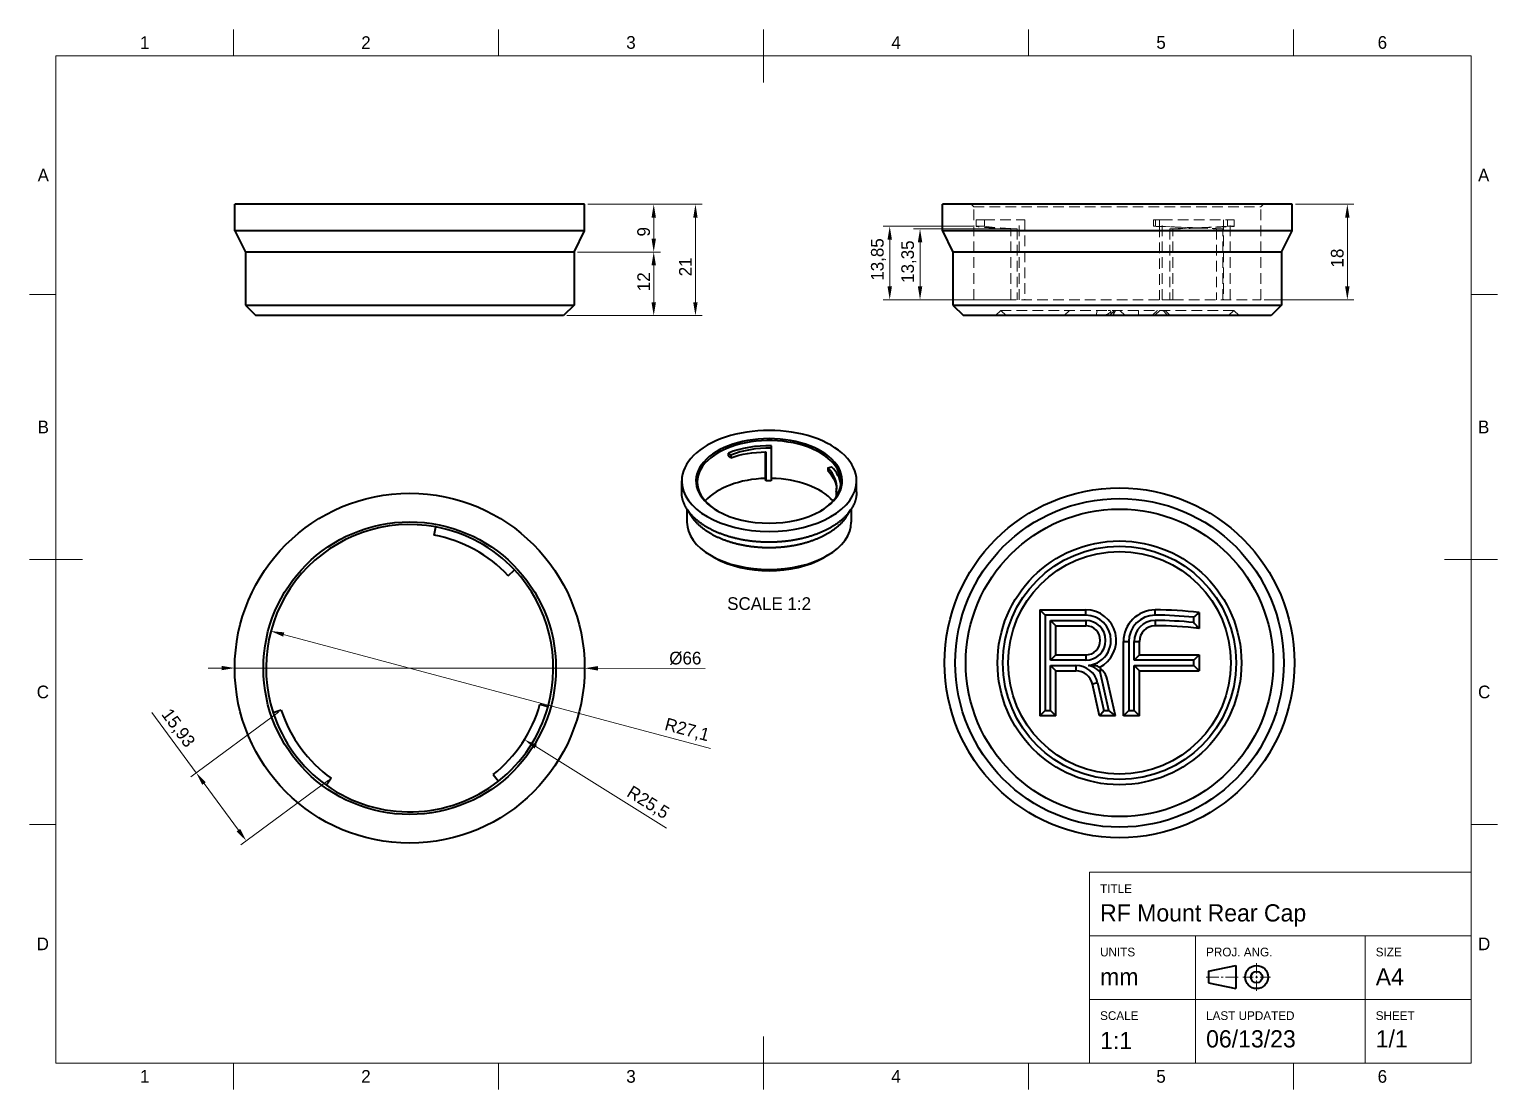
# Model space of a CAD drawing. Header units: millimetres. Extents: x 15 to 292, y 5 to 205.
import ezdxf

# ---------------------------------------------------------------- set-up
doc = ezdxf.new("R2010")
doc.units = ezdxf.units.MM
doc.linetypes.add('DraftedLine', pattern=[3, 2, -1])
for name, color, linetype in [('Annotations', 7, 'Continuous'), ('Border', 7, 'Continuous'), ('Geometries', 7, 'Continuous')]:
    doc.layers.add(name, color=color, linetype=linetype)
doc.styles.add('Shapr0', font='txt', dxfattribs={"height": 2.3925})
doc.styles.add('Shapr1', font='txt', dxfattribs={"height": 2.3925})
doc.styles.add('Shapr2', font='txt', dxfattribs={"height": 2.3925})
doc.styles.add('Shapr3', font='txt', dxfattribs={"height": 2.3925})
doc.styles.add('Shapr4', font='txt', dxfattribs={"height": 2.3925})
doc.styles.add('Shapr5', font='txt', dxfattribs={"height": 4.785})
doc.dimstyles.new('ISO-25', dxfattribs={"dimtxt": 2.5, "dimasz": 2.5, "dimexe": 1.25, "dimexo": 0.625, "dimtad": 1, "dimtxsty": 'Standard', "dimcen": 2.5, "dimadec": 0, "dimazin": 0, "dimtfac": 1, "dimtmove": 0, "dimatfit": 3, "dimfxl": 1, "dimarcsym": 0})

# ---------------------------------------------------------------- blocks, each defined once
blk = doc.blocks.new('*D2')
at = {"layer": 'Annotations', "color": 0, "linetype": 'Continuous', "lineweight": 15}
blk.add_line((60.57, 91.49), (143.48, 69.35), dxfattribs=at)
at = {"layer": 'Annotations', "color": 0}
blk.add_solid([(63.09, 91.25), (62.88, 90.45), (60.57, 91.49)], dxfattribs=at)
at = {"layer": 'Defpoints', "color": 0}
for p in [(60.57, 91.49), (86.75, 84.5)]:
    blk.add_point(p, dxfattribs=at)
at = {"layer": 'Annotations', "color": 0, "lineweight": 15, "insert": (139.06, 72.73), "char_height": 2.393, "attachment_point": 5, "rotation": 345.0448, "style": 'Shapr4'}
blk.add_mtext('\\A1;R27,1', dxfattribs=at)
blk = doc.blocks.new('*D3')
at = {"layer": 'Annotations', "color": 0, "linetype": 'Continuous', "lineweight": 15}
blk.add_line((110.52, 69.7), (135.19, 54.33), dxfattribs=at)
at = {"layer": 'Annotations', "color": 0}
blk.add_solid([(110.74, 70.05), (110.3, 69.34), (108.4, 71.02)], dxfattribs=at)
at = {"layer": 'Defpoints', "color": 0}
for p in [(86.75, 84.5), (108.4, 71.02)]:
    blk.add_point(p, dxfattribs=at)
at = {"layer": 'Annotations', "color": 0, "lineweight": 15, "insert": (131.65, 59.04), "char_height": 2.393, "attachment_point": 5, "rotation": 328.0855, "style": 'Shapr4'}
blk.add_mtext('\\A1;R25,5', dxfattribs=at)
blk = doc.blocks.new('*D4')
at = {"layer": 'Annotations', "color": 0, "linetype": 'Continuous', "lineweight": 15}
for p, q in [((51.25, 84.52), (48.75, 84.52)), ((53.75, 84.52), (119.75, 84.48)), ((122.25, 84.48), (142.47, 84.47))]:
    blk.add_line(p, q, dxfattribs=at)
at = {"layer": 'Annotations', "color": 0}
for points in [[(51.25, 84.11), (51.25, 84.94), (53.75, 84.52)], [(122.25, 84.89), (122.25, 84.06), (119.75, 84.48)]]:
    blk.add_solid(points, dxfattribs=at)
at = {"layer": 'Defpoints', "color": 0}
for p in [(53.75, 84.52), (119.75, 84.48)]:
    blk.add_point(p, dxfattribs=at)
at = {"layer": 'Annotations', "color": 0, "lineweight": 15, "insert": (138.75, 86.36), "char_height": 2.393, "attachment_point": 5, "rotation": 359.9646, "style": 'Shapr4'}
blk.add_mtext('\\A1;%%c66', dxfattribs=at)
blk = doc.blocks.new('*D5')
at = {"layer": 'Annotations', "color": 0, "linetype": 'Continuous', "lineweight": 15}
for p, q in [((46.48, 64.76), (38.1, 76.15)), ((62.01, 76.19), (45.47, 64.02)), ((47.96, 62.75), (54.43, 53.94)), ((71.45, 63.36), (54.91, 51.19))]:
    blk.add_line(p, q, dxfattribs=at)
at = {"layer": 'Annotations', "color": 0}
for points in [[(48.29, 62.99), (47.62, 62.5), (46.48, 64.76)], [(54.1, 53.7), (54.77, 54.19), (55.92, 51.93)]]:
    blk.add_solid(points, dxfattribs=at)
at = {"layer": 'Defpoints', "color": 0}
for p in [(62.52, 76.56), (71.96, 63.73), (55.92, 51.93)]:
    blk.add_point(p, dxfattribs=at)
at = {"layer": 'Annotations', "color": 0, "lineweight": 15, "insert": (42.96, 73.13), "char_height": 2.393, "attachment_point": 5, "rotation": 306.3399, "style": 'Shapr4'}
blk.add_mtext('\\A1;15,93', dxfattribs=at)
blk = doc.blocks.new('*D6')
at = {"layer": 'Annotations', "color": 0, "linetype": 'Continuous', "lineweight": 15}
for p, q in [((253.88, 172), (264.9, 172)), ((263.65, 156.5), (263.65, 169.5)), ((247.97, 154), (264.9, 154))]:
    blk.add_line(p, q, dxfattribs=at)
at = {"layer": 'Annotations', "color": 0}
for points in [[(264.06, 169.5), (263.23, 169.5), (263.65, 172)], [(263.23, 156.5), (264.06, 156.5), (263.65, 154)]]:
    blk.add_solid(points, dxfattribs=at)
at = {"layer": 'Defpoints', "color": 0}
for p in [(253.25, 172), (263.65, 172), (247.35, 154)]:
    blk.add_point(p, dxfattribs=at)
at = {"layer": 'Annotations', "color": 0, "lineweight": 15, "insert": (261.75, 161.86), "char_height": 2.393, "attachment_point": 5, "rotation": 90, "style": 'Shapr3'}
blk.add_mtext('\\A1;18', dxfattribs=at)
blk = doc.blocks.new('*D7')
at = {"layer": 'Annotations', "color": 0, "linetype": 'Continuous', "lineweight": 15}
for p, q in [((192.98, 167.85), (176.06, 167.85)), ((177.31, 165.35), (177.31, 156.5)), ((192.53, 154), (176.06, 154))]:
    blk.add_line(p, q, dxfattribs=at)
at = {"layer": 'Annotations', "color": 0}
for points in [[(177.73, 165.35), (176.9, 165.35), (177.31, 167.85)], [(176.9, 156.5), (177.73, 156.5), (177.31, 154)]]:
    blk.add_solid(points, dxfattribs=at)
at = {"layer": 'Defpoints', "color": 0}
for p in [(193.6, 167.85), (177.31, 154), (193.15, 154)]:
    blk.add_point(p, dxfattribs=at)
at = {"layer": 'Annotations', "color": 0, "lineweight": 15, "insert": (175.19, 161.59), "char_height": 2.393, "attachment_point": 5, "rotation": 90, "style": 'Shapr3'}
blk.add_mtext('\\A1;13,85', dxfattribs=at)
blk = doc.blocks.new('*D8')
at = {"layer": 'Annotations', "color": 0, "linetype": 'Continuous', "lineweight": 15}
for p, q in [((200.72, 167.35), (181.78, 167.35)), ((183.03, 156.5), (183.03, 164.85)), ((200.74, 154), (181.78, 154))]:
    blk.add_line(p, q, dxfattribs=at)
at = {"layer": 'Annotations', "color": 0}
for points in [[(183.45, 164.85), (182.62, 164.85), (183.03, 167.35)], [(182.62, 156.5), (183.45, 156.5), (183.03, 154)]]:
    blk.add_solid(points, dxfattribs=at)
at = {"layer": 'Defpoints', "color": 0}
for p in [(183.03, 167.35), (201.35, 167.35), (201.36, 154)]:
    blk.add_point(p, dxfattribs=at)
at = {"layer": 'Annotations', "color": 0, "lineweight": 15, "insert": (180.91, 161.18), "char_height": 2.393, "attachment_point": 5, "rotation": 90, "style": 'Shapr3'}
blk.add_mtext('\\A1;13,35', dxfattribs=at)
blk = doc.blocks.new('*D9')
at = {"layer": 'Annotations', "color": 0, "linetype": 'Continuous', "lineweight": 15}
for p, q in [((118.38, 163), (134.04, 163)), ((132.79, 153.5), (132.79, 160.5)), ((116.38, 151), (134.04, 151))]:
    blk.add_line(p, q, dxfattribs=at)
at = {"layer": 'Annotations', "color": 0}
for points in [[(133.21, 160.5), (132.37, 160.5), (132.79, 163)], [(132.37, 153.5), (133.21, 153.5), (132.79, 151)]]:
    blk.add_solid(points, dxfattribs=at)
at = {"layer": 'Defpoints', "color": 0}
for p in [(117.75, 163), (132.79, 163), (115.75, 151)]:
    blk.add_point(p, dxfattribs=at)
at = {"layer": 'Annotations', "color": 0, "lineweight": 15, "insert": (130.89, 157.4), "char_height": 2.393, "attachment_point": 5, "rotation": 90, "style": 'Shapr2'}
blk.add_mtext('\\A1;12', dxfattribs=at)
blk = doc.blocks.new('*D10')
at = {"layer": 'Annotations', "color": 0, "linetype": 'Continuous', "lineweight": 15}
for p, q in [((120.38, 172), (141.91, 172)), ((140.66, 153.5), (140.66, 169.5)), ((116.38, 151), (141.91, 151))]:
    blk.add_line(p, q, dxfattribs=at)
at = {"layer": 'Annotations', "color": 0}
for points in [[(141.07, 169.5), (140.24, 169.5), (140.66, 172)], [(140.24, 153.5), (141.07, 153.5), (140.66, 151)]]:
    blk.add_solid(points, dxfattribs=at)
at = {"layer": 'Defpoints', "color": 0}
for p in [(119.75, 172), (140.66, 172), (115.75, 151)]:
    blk.add_point(p, dxfattribs=at)
at = {"layer": 'Annotations', "color": 0, "lineweight": 15, "insert": (138.76, 160.2), "char_height": 2.393, "attachment_point": 5, "rotation": 90, "style": 'Shapr2'}
blk.add_mtext('\\A1;21', dxfattribs=at)
blk = doc.blocks.new('*D11')
at = {"layer": 'Annotations', "color": 0, "linetype": 'Continuous', "lineweight": 15}
for p, q in [((120.38, 172), (134.04, 172)), ((132.79, 165.5), (132.79, 169.5)), ((118.38, 163), (134.04, 163))]:
    blk.add_line(p, q, dxfattribs=at)
at = {"layer": 'Annotations', "color": 0}
for points in [[(133.21, 169.5), (132.38, 169.5), (132.79, 172)], [(132.38, 165.5), (133.21, 165.5), (132.79, 163)]]:
    blk.add_solid(points, dxfattribs=at)
at = {"layer": 'Defpoints', "color": 0}
for p in [(119.75, 172), (132.79, 172), (117.75, 163)]:
    blk.add_point(p, dxfattribs=at)
at = {"layer": 'Annotations', "color": 0, "lineweight": 15, "insert": (130.9, 166.82), "char_height": 2.393, "attachment_point": 5, "rotation": 90, "style": 'Shapr2'}
blk.add_mtext('\\A1;9', dxfattribs=at)
blk = doc.blocks.new('*U12')
at = {"layer": 'Border', "linetype": 'Continuous', "lineweight": 15}
for p, q in [((287, 46), (215, 46)), ((215, 10), (215, 46)), ((287, 10), (287, 46)), ((287, 34), (215, 34)), ((235, 10), (235, 34)), ((267, 10), (267, 34)), ((246.53, 26.88), (246.53, 28.83)), ((237, 26.23), (239.38, 26.23)), ((239.82, 26.23), (240.25, 26.23)), ((243.07, 26.23), (240.68, 26.23)), ((245.88, 26.23), (243.93, 26.23)), ((246.32, 26.23), (246.75, 26.23)), ((246.53, 26.02), (246.53, 26.45)), ((246.53, 25.58), (246.53, 23.63)), ((247.18, 26.23), (249.13, 26.23)), ((287, 22), (215, 22)), ((287, 10), (215, 10))]:
    blk.add_line(p, q, dxfattribs=at)
at = {"layer": 'Border', "linetype": 'Continuous', "lineweight": 40}
for p, q in [((237.43, 27.32), (242.63, 28.4)), ((242.63, 28.4), (242.63, 24.07)), ((237.43, 27.32), (237.43, 25.15)), ((237.43, 25.15), (242.63, 24.07))]:
    blk.add_line(p, q, dxfattribs=at)
for radius in [2.17, 1.08]:
    blk.add_circle((246.53, 26.23), radius, dxfattribs=at)

msp = doc.modelspace()

# ---------------------------------------------------------------- linework, layer by layer
at = {"layer": 'Border', "linetype": 'Continuous', "lineweight": 15}
for p, q in [((53.5, 200), (53.5, 205)), ((103.5, 200), (103.5, 205)), ((153.5, 195), (153.5, 205)), ((203.5, 200), (203.5, 205)), ((253.5, 200), (253.5, 205)), ((287, 200), (20, 200)), ((20, 200), (20, 10)), ((287, 10), (287, 200)), ((20, 155), (15, 155)), ((287, 155), (292, 155)), ((25, 105), (15, 105)), ((282, 105), (292, 105)), ((20, 55), (15, 55)), ((287, 55), (292, 55)), ((153.5, 15), (153.5, 5)), ((20, 10), (287, 10)), ((53.5, 10), (53.5, 5)), ((103.5, 10), (103.5, 5)), ((203.5, 10), (203.5, 5)), ((253.5, 10), (253.5, 5))]:
    msp.add_line(p, q, dxfattribs=at)
at = {"layer": 'Geometries', "linetype": 'Continuous', "lineweight": 40}
for p, q in [((53.75, 167), (53.75, 172)), ((119.75, 172), (53.75, 172)), ((119.75, 167), (119.75, 172)), ((187.25, 167), (187.25, 172)), ((253.25, 172), (187.25, 172)), ((253.25, 167), (253.25, 172)), ((119.75, 167), (53.75, 167)), ((53.75, 167), (55.75, 163)), ((117.75, 163), (119.75, 167)), ((253.25, 167), (187.25, 167)), ((187.25, 167), (189.25, 163)), ((251.25, 163), (253.25, 167)), ((117.75, 163), (55.75, 163)), ((55.75, 163), (55.75, 153)), ((117.75, 163), (117.75, 153)), ((251.25, 163), (189.25, 163)), ((189.25, 163), (189.25, 153)), ((251.25, 163), (251.25, 153)), ((55.75, 153), (57.75, 151)), ((55.75, 153), (117.75, 153)), ((117.75, 153), (115.75, 151)), ((189.25, 153), (191.25, 151)), ((189.25, 153), (251.25, 153)), ((251.25, 153), (249.25, 151)), ((115.75, 151), (57.75, 151)), ((249.25, 151), (191.25, 151)), ((146.88, 124.576), (146.88, 125.086)), ((147.333, 124.706), (146.88, 125.086)), ((147.333, 124.706), (147.333, 124.195)), ((153.902, 125.28), (153.941, 125.28)), ((153.902, 120.291), (153.902, 125.279)), ((153.941, 125.28), (153.941, 119.83)), ((154.976, 125.999), (155.002, 126.461)), ((154.976, 125.999), (154.976, 119.835)), ((155.002, 120.296), (155.002, 126.461)), ((147.328, 124.2), (146.88, 124.576)), ((165.655, 122.271), (166.351, 122.499)), ((165.655, 122.271), (165.655, 121.761)), ((138.062, 117.785), (138.062, 119.826)), ((153.941, 119.83), (153.902, 120.291)), ((154.976, 119.835), (155.002, 120.296)), ((171.062, 117.785), (171.062, 119.826)), ((167.221, 117.763), (167.221, 116.831)), ((167.221, 117.763), (167.709, 117.729)), ((139.062, 114.519), (139.062, 112.069)), ((139.128, 114.416), (140.063, 112.987)), ((169.061, 112.987), (169.996, 114.416)), ((170.062, 114.519), (170.062, 112.069)), ((91.38, 109.576), (91.67, 111.15)), ((143.602, 105.741), (144.309, 105.333)), ((165.522, 105.741), (164.815, 105.333)), ((105.357, 101.937), (106.524, 103.031)), ((205.661, 95.501), (214.286, 95.501)), ((205.661, 95.501), (205.661, 75.501)), ((205.661, 95.501), (206.661, 94.501)), ((206.661, 94.501), (206.661, 76.501)), ((214.286, 94.501), (206.661, 94.501)), ((214.286, 94.501), (214.286, 95.501)), ((227.373, 94.501), (227.37, 95.501)), ((235.661, 94.992), (235.661, 91.99)), ((207.661, 93.501), (214.286, 93.501)), ((207.661, 93.501), (208.661, 92.501)), ((207.661, 86.001), (207.661, 93.501)), ((208.661, 87.001), (208.661, 92.501)), ((208.661, 92.501), (214.286, 92.501)), ((214.286, 93.501), (214.286, 92.501)), ((227.361, 93.501), (227.366, 92.501)), ((234.661, 93.109), (234.661, 94.1)), ((221.411, 75.501), (221.411, 89.501)), ((221.411, 89.501), (222.411, 89.501)), ((222.411, 89.501), (222.411, 76.501)), ((223.411, 89.501), (224.411, 89.501)), ((223.411, 86.001), (223.411, 89.501)), ((224.411, 87.001), (224.411, 89.501)), ((208.661, 87.001), (207.661, 86.001)), ((214.286, 86.001), (207.661, 86.001)), ((208.661, 87.001), (214.286, 87.001)), ((214.286, 87.001), (214.286, 86.001)), ((223.411, 86.001), (224.411, 87.001)), ((234.661, 86.001), (223.411, 86.001)), ((224.411, 87.001), (235.661, 87.001)), ((235.661, 87.001), (234.661, 86.001)), ((234.661, 85.001), (234.661, 86.001)), ((235.661, 87.001), (235.661, 84.001)), ((207.661, 85.001), (212.438, 85.001)), ((208.661, 84.001), (207.661, 85.001)), ((207.661, 76.501), (207.661, 85.001)), ((208.661, 84.001), (212.438, 84.001)), ((208.661, 75.501), (208.661, 84.001)), ((212.438, 85.001), (212.438, 84.001)), ((218.661, 76.501), (217.02, 83.794)), ((223.411, 85.001), (234.661, 85.001)), ((223.411, 76.501), (223.411, 85.001)), ((224.411, 84.001), (223.411, 85.001)), ((224.411, 84.001), (235.661, 84.001)), ((224.411, 75.501), (224.411, 84.001)), ((235.661, 84.001), (234.661, 85.001)), ((216.536, 81.723), (215.56, 81.504)), ((216.911, 75.501), (215.56, 81.504)), ((216.536, 81.723), (217.711, 76.501)), ((219.911, 75.501), (218.351, 82.434)), ((111.327, 77.702), (112.869, 77.276)), ((62.517, 76.561), (60.997, 76.063)), ((206.661, 76.501), (205.661, 75.501)), ((208.661, 75.501), (205.661, 75.501)), ((206.661, 76.501), (207.661, 76.501)), ((208.661, 75.501), (207.661, 76.501)), ((216.911, 75.501), (217.711, 76.501)), ((219.911, 75.501), (216.911, 75.501)), ((217.711, 76.501), (218.661, 76.501)), ((219.911, 75.501), (218.661, 76.501)), ((221.411, 75.501), (222.411, 76.501)), ((224.411, 75.501), (221.411, 75.501)), ((222.411, 76.501), (223.411, 76.501)), ((224.411, 75.501), (223.411, 76.501)), ((71.956, 63.73), (71.028, 62.427)), ((102.499, 64.444), (103.487, 63.186))]:
    msp.add_line(p, q, dxfattribs=at)
at = {"layer": 'Geometries', "linetype": 'DraftedLine', "lineweight": 15}
for p, q in [((192.65, 172), (193.15, 171.5)), ((247.85, 172), (247.35, 171.5)), ((193.15, 154), (193.15, 171.5)), ((193.15, 171.5), (247.35, 171.5)), ((193.6, 167.85), (193.6, 169.1)), ((195.174, 169.1), (193.6, 169.1)), ((195.174, 169.1), (195.174, 167.85)), ((195.174, 169.1), (202.813, 169.1)), ((201.719, 154), (201.719, 169.1)), ((202.813, 169.1), (202.813, 154)), ((227.048, 169.1), (227.048, 167.85)), ((227.048, 169.1), (228.189, 169.1)), ((227.474, 167.85), (227.474, 169.1)), ((228.189, 169.1), (228.189, 167.808)), ((228.189, 169.1), (228.687, 169.1)), ((228.687, 154), (228.687, 169.1)), ((228.687, 169.1), (242.323, 169.1)), ((240.306, 169.1), (240.306, 154)), ((241.02, 169.1), (241.02, 167.85)), ((241.564, 154), (241.564, 169.1)), ((242.323, 167.85), (242.323, 169.1)), ((247.35, 154), (247.35, 171.5)), ((195.155, 167.85), (193.6, 167.85)), ((200.177, 154), (200.177, 167.35)), ((201.348, 167.35), (200.177, 167.35)), ((201.362, 167.35), (201.362, 154)), ((227.048, 167.85), (228.193, 167.808)), ((228.189, 167.808), (228.189, 154)), ((230.128, 167.35), (230.128, 154)), ((230.135, 167.35), (230.748, 167.35)), ((230.748, 154), (230.748, 167.35)), ((235.322, 167.562), (234.876, 167.542)), ((238.963, 167.35), (238.963, 154)), ((238.977, 167.35), (240.137, 167.35)), ((240.137, 154), (240.137, 167.35)), ((193.15, 154), (228.687, 154)), ((230.128, 154), (228.687, 154)), ((230.128, 154), (230.748, 154)), ((230.748, 154), (247.35, 154)), ((197.25, 151), (198.25, 152)), ((198.25, 152), (199.25, 151)), ((242.25, 152), (198.25, 152)), ((211.25, 152), (210.25, 151)), ((216.472, 152), (216.252, 151)), ((218.557, 152), (218.543, 152)), ((218.75, 151), (219.75, 152)), ((219.683, 151.5), (218.78, 151.5)), ((221.75, 151), (220.75, 152)), ((224.25, 152), (224.25, 151)), ((224.25, 151), (224.25, 152)), ((228.25, 152), (227.25, 151)), ((228.25, 152), (227.25, 151)), ((230.25, 151), (229.25, 152)), ((229.25, 152), (230.25, 151)), ((242.25, 152), (241.25, 151)), ((243.25, 151), (242.25, 152))]:
    msp.add_line(p, q, dxfattribs=at)
at = {"layer": 'Geometries', "linetype": 'DraftedLine', "lineweight": 15, "flags": 128}
for points in [[(200.177, 167.35), (200.086, 167.355), (199.995, 167.359), (199.905, 167.364), (199.816, 167.368), (199.727, 167.373), (199.638, 167.377), (199.55, 167.382), (199.463, 167.386), (199.376, 167.391), (199.289, 167.395), (199.203, 167.4), (199.118, 167.404), (199.033, 167.409), (198.949, 167.413), (198.865, 167.418), (198.782, 167.422), (198.699, 167.427), (198.617, 167.432), (198.535, 167.436), (198.454, 167.441), (198.373, 167.445), (198.293, 167.45), (198.214, 167.454), (198.135, 167.459), (198.056, 167.463), (197.977, 167.468), (197.898, 167.472), (197.82, 167.477), (197.743, 167.482), (197.666, 167.486), (197.59, 167.491), (197.515, 167.495), (197.44, 167.5), (197.367, 167.505), (197.294, 167.509), (197.221, 167.514), (197.15, 167.518), (197.078, 167.523), (197.008, 167.527), (196.938, 167.532), (196.868, 167.536), (196.799, 167.541), (196.731, 167.546), (196.663, 167.55), (196.596, 167.555), (196.53, 167.559), (196.464, 167.564), (196.399, 167.568), (196.334, 167.573), (196.27, 167.577), (196.206, 167.582), (196.143, 167.587), (196.08, 167.591), (196.018, 167.596), (195.956, 167.6), (195.895, 167.605), (195.836, 167.61), (195.776, 167.614), (195.718, 167.619), (195.66, 167.623), (195.603, 167.628), (195.546, 167.632), (195.49, 167.637), (195.434, 167.642), (195.38, 167.646), (195.326, 167.651), (195.272, 167.655), (195.219, 167.66), (195.167, 167.664), (195.116, 167.669), (195.065, 167.674), (195.014, 167.678), (194.965, 167.683), (194.916, 167.687), (194.867, 167.692), (194.82, 167.696), (194.773, 167.701), (194.726, 167.705), (194.68, 167.71), (194.635, 167.715), (194.59, 167.719), (194.546, 167.724), (194.502, 167.729), (194.459, 167.733), (194.416, 167.738), (194.375, 167.742), (194.334, 167.747), (194.293, 167.752), (194.258, 167.756), (194.224, 167.76), (194.19, 167.764), (194.156, 167.768), (194.123, 167.772), (194.091, 167.776), (194.059, 167.78), (194.028, 167.784), (193.997, 167.788), (193.967, 167.793), (193.937, 167.797), (193.908, 167.801), (193.88, 167.805), (193.852, 167.809), (193.824, 167.813), (193.797, 167.817), (193.771, 167.821), (193.745, 167.825), (193.72, 167.829), (193.695, 167.834), (193.67, 167.838), (193.646, 167.842), (193.623, 167.846), (193.6, 167.85)], [(195.174, 167.85), (195.554, 167.787), (196.053, 167.725), (196.668, 167.662), (197.396, 167.6), (198.234, 167.537), (199.177, 167.475), (200.222, 167.412), (201.362, 167.35)], [(227.048, 167.85), (227.054, 167.85), (227.065, 167.85), (227.089, 167.85), (227.136, 167.85), (227.231, 167.85), (227.353, 167.85), (227.474, 167.85)], [(235.313, 167.562), (235.205, 167.566), (235.083, 167.571), (234.96, 167.576), (234.836, 167.581), (234.712, 167.586), (234.588, 167.59), (234.463, 167.595), (234.337, 167.6), (234.233, 167.604), (234.128, 167.608), (234.022, 167.612), (233.901, 167.617), (233.78, 167.622), (233.658, 167.627), (233.535, 167.631), (233.413, 167.636), (233.289, 167.641), (233.166, 167.645), (233.042, 167.65), (232.918, 167.655), (232.794, 167.659), (232.669, 167.664), (232.544, 167.669), (232.418, 167.673), (232.293, 167.678), (232.167, 167.683), (232.04, 167.687), (231.913, 167.692), (231.786, 167.697), (231.659, 167.701), (231.531, 167.706), (231.403, 167.711), (231.273, 167.716), (231.143, 167.72), (231.012, 167.725), (230.882, 167.73), (230.75, 167.734), (230.619, 167.739), (230.487, 167.744), (230.364, 167.748), (230.241, 167.753), (230.118, 167.757), (229.995, 167.762), (229.871, 167.766), (229.747, 167.77), (229.623, 167.775), (229.499, 167.779), (229.374, 167.784), (229.249, 167.788), (229.124, 167.792), (228.999, 167.797), (228.874, 167.801), (228.748, 167.806), (228.622, 167.81), (228.496, 167.815), (228.37, 167.819), (228.243, 167.823), (228.116, 167.828), (227.988, 167.832), (227.86, 167.837), (227.731, 167.841), (227.603, 167.846), (227.474, 167.85)], [(228.193, 167.808), (228.732, 167.787), (230.376, 167.725), (231.972, 167.662), (233.511, 167.6), (234.876, 167.542)], [(232.597, 167.447), (231.731, 167.412), (230.128, 167.35)], [(230.748, 167.35), (230.868, 167.354), (230.988, 167.359), (231.107, 167.363), (231.226, 167.367), (231.345, 167.372), (231.464, 167.376), (231.583, 167.38), (231.701, 167.385), (231.819, 167.389), (231.937, 167.393), (232.054, 167.398), (232.172, 167.402), (232.289, 167.406), (232.405, 167.411), (232.522, 167.415), (232.638, 167.419), (232.753, 167.424), (232.869, 167.428), (232.984, 167.432), (233.099, 167.437), (233.214, 167.441), (233.329, 167.446), (233.445, 167.45), (233.56, 167.454), (233.674, 167.459), (233.789, 167.463), (233.903, 167.468), (234.017, 167.472), (234.13, 167.476), (234.242, 167.481), (234.355, 167.485), (234.467, 167.489), (234.579, 167.494), (234.69, 167.498), (234.801, 167.503), (234.912, 167.507), (235.022, 167.511), (235.132, 167.516), (235.242, 167.52), (235.314, 167.523)], [(234.876, 167.542), (234.765, 167.537), (233.28, 167.475), (232.597, 167.447)], [(234.876, 167.542), (234.987, 167.537), (235.321, 167.523)], [(235.794, 167.542), (235.778, 167.543), (235.675, 167.547), (235.571, 167.551), (235.449, 167.556), (235.328, 167.561), (235.313, 167.562)], [(235.314, 167.523), (235.351, 167.524), (235.46, 167.529), (235.569, 167.533), (235.677, 167.538), (235.785, 167.542), (235.794, 167.542)], [(235.321, 167.523), (236.392, 167.475), (237.719, 167.412), (238.963, 167.35)], [(241.02, 167.85), (239.946, 167.787), (238.778, 167.725), (237.521, 167.662), (236.182, 167.6), (235.322, 167.562)], [(235.794, 167.542), (235.892, 167.546), (235.999, 167.551), (236.106, 167.555), (236.212, 167.559), (236.318, 167.564), (236.424, 167.568), (236.529, 167.573), (236.634, 167.577), (236.74, 167.581), (236.846, 167.586), (236.951, 167.59), (237.056, 167.595), (237.16, 167.599), (237.265, 167.604), (237.368, 167.608), (237.471, 167.612), (237.566, 167.617), (237.66, 167.621), (237.753, 167.625), (237.865, 167.63), (237.976, 167.634), (238.087, 167.639), (238.197, 167.644), (238.307, 167.649), (238.416, 167.654), (238.525, 167.659), (238.633, 167.664), (238.741, 167.669), (238.848, 167.674), (238.944, 167.678), (239.039, 167.682), (239.134, 167.687), (239.228, 167.691), (239.322, 167.696), (239.415, 167.7), (239.508, 167.704), (239.6, 167.709), (239.692, 167.713), (239.784, 167.717), (239.875, 167.722), (239.965, 167.726), (240.055, 167.731), (240.145, 167.735), (240.234, 167.739), (240.323, 167.744), (240.411, 167.748), (240.499, 167.753), (240.586, 167.757), (240.673, 167.761), (240.759, 167.766), (240.845, 167.77), (240.93, 167.774), (241.015, 167.779), (241.1, 167.783), (241.184, 167.788), (241.267, 167.792), (241.35, 167.796), (241.432, 167.801), (241.514, 167.805), (241.597, 167.81), (241.68, 167.814), (241.762, 167.819), (241.844, 167.823), (241.925, 167.828), (242.006, 167.832), (242.086, 167.837), (242.166, 167.841), (242.245, 167.846), (242.323, 167.85)], [(240.137, 167.35), (240.051, 167.354), (239.95, 167.359), (239.849, 167.364), (239.747, 167.369), (239.645, 167.374), (239.542, 167.379), (239.439, 167.384), (239.335, 167.388), (239.23, 167.393), (239.125, 167.398), (239.019, 167.403), (238.913, 167.408), (238.806, 167.413), (238.699, 167.418), (238.591, 167.423), (238.483, 167.428), (238.374, 167.432), (238.264, 167.437), (238.154, 167.442), (238.044, 167.447), (237.933, 167.452), (237.821, 167.457), (237.709, 167.462), (237.597, 167.467), (237.483, 167.472), (237.37, 167.476), (237.256, 167.481), (237.141, 167.486), (237.026, 167.491), (236.91, 167.496), (236.794, 167.501), (236.694, 167.505), (236.594, 167.509), (236.493, 167.514), (236.392, 167.518), (236.291, 167.522), (236.189, 167.526), (236.087, 167.53), (235.984, 167.535), (235.882, 167.539), (235.794, 167.542)], [(241.02, 167.85), (241.038, 167.85), (241.074, 167.85), (241.147, 167.85), (241.291, 167.85), (241.58, 167.85), (241.952, 167.85), (242.323, 167.85)], [(218.78, 151.5), (218.8, 151.513), (218.82, 151.526), (218.839, 151.54), (218.853, 151.551), (218.866, 151.562), (218.88, 151.573), (218.892, 151.584), (218.905, 151.596), (218.917, 151.607), (218.929, 151.619), (218.94, 151.632), (218.949, 151.643), (218.957, 151.654), (218.965, 151.665), (218.973, 151.677), (218.98, 151.689), (218.985, 151.698), (218.99, 151.708), (218.994, 151.717), (218.998, 151.727), (219.002, 151.737), (219.004, 151.746), (219.006, 151.755), (219.008, 151.764), (219.009, 151.773), (219.01, 151.782), (219.01, 151.792), (219.009, 151.8), (219.008, 151.809), (219.006, 151.818), (219.004, 151.827), (219.001, 151.836), (218.998, 151.845), (218.993, 151.854), (218.989, 151.862), (218.983, 151.871), (218.978, 151.877), (218.973, 151.884), (218.967, 151.89), (218.961, 151.896), (218.954, 151.903), (218.946, 151.909), (218.938, 151.916), (218.929, 151.922), (218.92, 151.928), (218.91, 151.933), (218.9, 151.939), (218.89, 151.944), (218.879, 151.949), (218.868, 151.953), (218.857, 151.957), (218.846, 151.961), (218.834, 151.965), (218.822, 151.969), (218.806, 151.973), (218.79, 151.977), (218.774, 151.98), (218.758, 151.983), (218.742, 151.986), (218.721, 151.989), (218.7, 151.992), (218.679, 151.994), (218.658, 151.996), (218.639, 151.997), (218.62, 151.998), (218.6, 151.999), (218.571, 152), (218.557, 152)], [(219.768, 151.985), (219.787, 151.986), (219.798, 151.975), (219.809, 151.96), (219.82, 151.926), (219.824, 151.877), (219.816, 151.811), (219.793, 151.726), (219.75, 151.623), (219.683, 151.5)], [(227.858, 152), (227.672, 151.833), (227.486, 151.666), (227.3, 151.499), (227.113, 151.333), (226.927, 151.166), (226.739, 151)], [(228.849, 152), (229.073, 151.75), (229.296, 151.5), (229.518, 151.25), (229.741, 151)]]:
    msp.add_lwpolyline(points, dxfattribs=at)
at = {"layer": 'Geometries', "linetype": 'Continuous', "lineweight": 40, "flags": 128}
for points in [[(147.333, 124.195), (148.077, 124.444), (148.853, 124.662), (149.655, 124.849), (150.482, 125.004), (151.327, 125.124), (152.189, 125.211), (153.061, 125.263), (153.902, 125.28)], [(165.655, 121.761), (166.063, 121.283), (166.416, 120.791), (166.713, 120.285), (166.951, 119.769), (167.13, 119.244), (167.246, 118.725)], [(139.062, 114.519), (139.026, 114.577), (138.972, 114.665), (138.919, 114.754), (138.863, 114.852), (138.809, 114.951), (138.757, 115.049), (138.706, 115.148), (138.658, 115.248), (138.611, 115.347), (138.566, 115.447), (138.523, 115.548), (138.482, 115.648), (138.443, 115.749), (138.407, 115.848), (138.372, 115.947), (138.339, 116.047), (138.308, 116.147), (138.278, 116.248), (138.25, 116.35), (138.224, 116.453), (138.2, 116.555), (138.178, 116.657), (138.158, 116.758), (138.14, 116.859), (138.124, 116.96), (138.11, 117.061), (138.097, 117.164), (138.086, 117.267), (138.078, 117.371), (138.071, 117.474), (138.066, 117.578), (138.063, 117.681), (138.062, 117.785)], [(167.246, 118.725), (167.248, 118.713), (167.3, 118.272)], [(171.062, 117.785), (171.061, 117.691), (171.059, 117.597), (171.055, 117.503), (171.049, 117.409), (171.042, 117.315), (171.033, 117.222), (171.023, 117.128), (171.01, 117.025), (170.994, 116.922), (170.977, 116.819), (170.958, 116.717), (170.937, 116.614), (170.914, 116.512), (170.889, 116.41), (170.863, 116.308), (170.834, 116.206), (170.803, 116.104), (170.771, 116.004), (170.738, 115.905), (170.702, 115.805), (170.665, 115.706), (170.625, 115.606), (170.583, 115.505), (170.539, 115.405), (170.494, 115.305), (170.446, 115.206), (170.398, 115.108), (170.347, 115.011), (170.295, 114.914), (170.242, 114.818), (170.185, 114.72), (170.126, 114.622), (170.066, 114.525), (170.062, 114.519)], [(139.128, 114.416), (139.081, 114.489), (139.062, 114.519)], [(149.743, 108.674), (149.591, 108.701), (149.424, 108.732), (149.254, 108.765), (149.084, 108.798), (148.916, 108.833), (148.748, 108.869), (148.58, 108.906), (148.414, 108.944), (148.248, 108.983), (148.098, 109.02), (147.949, 109.057), (147.8, 109.095), (147.652, 109.134), (147.505, 109.174), (147.358, 109.214), (147.212, 109.256), (147.053, 109.302), (146.894, 109.349), (146.736, 109.398), (146.579, 109.447), (146.423, 109.498), (146.268, 109.549), (146.114, 109.602), (145.961, 109.655), (145.809, 109.709), (145.658, 109.765), (145.51, 109.82), (145.364, 109.876), (145.219, 109.933), (145.074, 109.991), (144.929, 110.05), (144.784, 110.111), (144.641, 110.173), (144.498, 110.235), (144.357, 110.299), (144.22, 110.362), (144.084, 110.426), (143.948, 110.491), (143.815, 110.556), (143.679, 110.624), (143.545, 110.693), (143.412, 110.762), (143.281, 110.833), (143.151, 110.904), (143.022, 110.976), (142.895, 111.048), (142.78, 111.115), (142.667, 111.182), (142.555, 111.25), (142.444, 111.319), (142.334, 111.388), (142.226, 111.458), (142.119, 111.529), (142.002, 111.607), (141.887, 111.686), (141.773, 111.765), (141.661, 111.846), (141.55, 111.927), (141.441, 112.009), (141.333, 112.091), (141.227, 112.174), (141.122, 112.258), (141.02, 112.342), (140.92, 112.426), (140.822, 112.51), (140.725, 112.595), (140.631, 112.68), (140.536, 112.768), (140.442, 112.856), (140.351, 112.944), (140.261, 113.033), (140.172, 113.123), (140.087, 113.212), (140.004, 113.301), (139.922, 113.391), (139.842, 113.481), (139.762, 113.574), (139.683, 113.667), (139.607, 113.76), (139.532, 113.854), (139.459, 113.949), (139.387, 114.044), (139.318, 114.139), (139.257, 114.226), (139.197, 114.313), (139.138, 114.401), (139.128, 114.416)], [(169.996, 114.416), (169.94, 114.331), (169.874, 114.235), (169.806, 114.139), (169.743, 114.052), (169.679, 113.966), (169.613, 113.88), (169.545, 113.795), (169.477, 113.71), (169.406, 113.625), (169.335, 113.541), (169.254, 113.449), (169.172, 113.357), (169.088, 113.266), (169.002, 113.176), (168.915, 113.085), (168.826, 112.996), (168.735, 112.907), (168.643, 112.819), (168.549, 112.731), (168.453, 112.644), (168.358, 112.558), (168.26, 112.474), (168.162, 112.39), (168.061, 112.307), (167.958, 112.223), (167.853, 112.139), (167.746, 112.056), (167.638, 111.974), (167.528, 111.893), (167.418, 111.813), (167.308, 111.735), (167.195, 111.657), (167.082, 111.579), (166.964, 111.501), (166.845, 111.424), (166.725, 111.347), (166.603, 111.271), (166.48, 111.196), (166.355, 111.122), (166.229, 111.048), (166.114, 110.982), (165.997, 110.917), (165.879, 110.852), (165.761, 110.788), (165.641, 110.725), (165.52, 110.662), (165.398, 110.6), (165.262, 110.533), (165.125, 110.466), (164.987, 110.401), (164.848, 110.336), (164.708, 110.272), (164.566, 110.209), (164.423, 110.147), (164.279, 110.086), (164.134, 110.025), (163.988, 109.966), (163.843, 109.908), (163.698, 109.852), (163.551, 109.796), (163.403, 109.741), (163.252, 109.686), (163.099, 109.632), (162.946, 109.58), (162.791, 109.528), (162.636, 109.477), (162.482, 109.427), (162.328, 109.379), (162.172, 109.332), (162.016, 109.286), (161.856, 109.239), (161.694, 109.194), (161.532, 109.15), (161.37, 109.107), (161.206, 109.065), (161.041, 109.023), (160.876, 108.983), (160.726, 108.948), (160.575, 108.913), (160.423, 108.879), (160.271, 108.847), (160.118, 108.815), (159.965, 108.783), (159.811, 108.753), (159.641, 108.721), (159.471, 108.69), (159.3, 108.659), (159.128, 108.63), (158.956, 108.602), (158.783, 108.575), (158.61, 108.549), (158.437, 108.525), (158.263, 108.501), (158.088, 108.478), (157.916, 108.457), (157.744, 108.437), (157.572, 108.418), (157.399, 108.4), (157.223, 108.383), (157.046, 108.367), (156.869, 108.352), (156.692, 108.338), (156.514, 108.325), (156.34, 108.314), (156.165, 108.303), (155.99, 108.294), (155.815, 108.286), (155.636, 108.278), (155.458, 108.272), (155.279, 108.267), (155.1, 108.263), (154.92, 108.26), (154.741, 108.259), (154.562, 108.258), (154.399, 108.259), (154.237, 108.26), (154.074, 108.262), (153.912, 108.266), (153.75, 108.27), (153.587, 108.275), (153.425, 108.281), (153.247, 108.289), (153.069, 108.297), (152.891, 108.307), (152.713, 108.318), (152.535, 108.33), (152.358, 108.344), (152.181, 108.358), (152.004, 108.373), (151.827, 108.39), (151.651, 108.408), (151.479, 108.426), (151.306, 108.446), (151.134, 108.466), (150.963, 108.488), (150.788, 108.511), (150.615, 108.535), (150.441, 108.56), (150.268, 108.586), (150.096, 108.614), (149.927, 108.642), (149.759, 108.671), (149.743, 108.674)], [(170.062, 114.519), (170.004, 114.428), (169.996, 114.416)], [(143.602, 109.824), (143.494, 109.886), (143.388, 109.95), (143.283, 110.013), (143.179, 110.078), (143.075, 110.143), (142.974, 110.209), (142.873, 110.275), (142.763, 110.348), (142.655, 110.422), (142.548, 110.497), (142.443, 110.573), (142.339, 110.649), (142.236, 110.726), (142.135, 110.803), (142.035, 110.881), (141.937, 110.96), (141.84, 111.039), (141.747, 111.118), (141.655, 111.197), (141.564, 111.276), (141.475, 111.356), (141.386, 111.439), (141.298, 111.521), (141.212, 111.605), (141.127, 111.688), (141.044, 111.773), (140.964, 111.856), (140.886, 111.94), (140.809, 112.024), (140.734, 112.109), (140.659, 112.196), (140.585, 112.283), (140.513, 112.371), (140.443, 112.459), (140.374, 112.548), (140.307, 112.637), (140.242, 112.727), (140.184, 112.809), (140.128, 112.89), (140.073, 112.973), (140.063, 112.987)], [(169.061, 112.987), (169.008, 112.907), (168.946, 112.817), (168.882, 112.727), (168.823, 112.646), (168.763, 112.565), (168.701, 112.484), (168.637, 112.404), (168.573, 112.324), (168.507, 112.244), (168.439, 112.165), (168.364, 112.079), (168.286, 111.993), (168.208, 111.907), (168.127, 111.822), (168.045, 111.737), (167.961, 111.653), (167.876, 111.57), (167.789, 111.487), (167.701, 111.404), (167.611, 111.322), (167.521, 111.242), (167.43, 111.163), (167.337, 111.084), (167.243, 111.006), (167.146, 110.927), (167.047, 110.848), (166.947, 110.771), (166.845, 110.693), (166.742, 110.617), (166.639, 110.542), (166.535, 110.468), (166.43, 110.395), (166.323, 110.323), (166.213, 110.249), (166.101, 110.176), (165.988, 110.104), (165.873, 110.033), (165.758, 109.963), (165.641, 109.893), (165.522, 109.824), (165.414, 109.762), (165.304, 109.7), (165.193, 109.639), (165.082, 109.579), (164.969, 109.52), (164.856, 109.461), (164.741, 109.403), (164.614, 109.339), (164.485, 109.277), (164.356, 109.215), (164.225, 109.154), (164.093, 109.094), (163.96, 109.035), (163.826, 108.977), (163.69, 108.919), (163.554, 108.862), (163.417, 108.807), (163.281, 108.753), (163.144, 108.699), (163.006, 108.647), (162.867, 108.596), (162.725, 108.544), (162.582, 108.494), (162.438, 108.444), (162.292, 108.395), (162.146, 108.347), (162.002, 108.301), (161.857, 108.256), (161.711, 108.211), (161.564, 108.168), (161.414, 108.124), (161.262, 108.082), (161.11, 108.04), (160.957, 108), (160.803, 107.96), (160.649, 107.921), (160.494, 107.884), (160.352, 107.85), (160.21, 107.818), (160.068, 107.786), (159.925, 107.755), (159.781, 107.725), (159.637, 107.696), (159.493, 107.667), (159.333, 107.637), (159.173, 107.608), (159.012, 107.579), (158.851, 107.552), (158.69, 107.526), (158.527, 107.5), (158.365, 107.476), (158.202, 107.453), (158.038, 107.431), (157.874, 107.409), (157.713, 107.389), (157.551, 107.371), (157.389, 107.353), (157.227, 107.336), (157.061, 107.32), (156.895, 107.305), (156.729, 107.29), (156.563, 107.277), (156.396, 107.265), (156.232, 107.255), (156.068, 107.245), (155.904, 107.236), (155.739, 107.228), (155.571, 107.222), (155.403, 107.216), (155.235, 107.211), (155.067, 107.207), (154.899, 107.205), (154.73, 107.203), (154.562, 107.203), (154.409, 107.203), (154.257, 107.204), (154.104, 107.206), (153.951, 107.21), (153.799, 107.213), (153.646, 107.218), (153.494, 107.224), (153.326, 107.231), (153.159, 107.239), (152.992, 107.249), (152.825, 107.259), (152.658, 107.27), (152.491, 107.283), (152.325, 107.296), (152.159, 107.311), (151.993, 107.326), (151.828, 107.343), (151.665, 107.36), (151.504, 107.379), (151.342, 107.398), (151.181, 107.418), (151.017, 107.44), (150.854, 107.462), (150.691, 107.486), (150.528, 107.511), (150.367, 107.537), (150.208, 107.563), (150.05, 107.59), (149.892, 107.618), (149.743, 107.646)], [(149.743, 107.646), (149.735, 107.648), (149.576, 107.678), (149.416, 107.71), (149.258, 107.743), (149.1, 107.777), (148.943, 107.811), (148.786, 107.847), (148.63, 107.884), (148.49, 107.918), (148.349, 107.953), (148.21, 107.989), (148.071, 108.025), (147.932, 108.062), (147.795, 108.101), (147.658, 108.139), (147.508, 108.183), (147.359, 108.228), (147.21, 108.273), (147.063, 108.32), (146.916, 108.367), (146.771, 108.415), (146.626, 108.465), (146.482, 108.515), (146.339, 108.566), (146.197, 108.618), (146.059, 108.669), (145.921, 108.722), (145.785, 108.776), (145.649, 108.83), (145.513, 108.886), (145.377, 108.943), (145.242, 109.001), (145.108, 109.06), (144.976, 109.119), (144.847, 109.179), (144.719, 109.239), (144.592, 109.3), (144.466, 109.361), (144.339, 109.425), (144.213, 109.49), (144.088, 109.555), (143.965, 109.621), (143.843, 109.688), (143.722, 109.755), (143.602, 109.824)], [(234.661, 94.1), (234.911, 94.324), (235.16, 94.547), (235.411, 94.77), (235.661, 94.992)], [(234.661, 93.109), (234.828, 92.924), (234.995, 92.738), (235.162, 92.551), (235.328, 92.365), (235.495, 92.178), (235.661, 91.99)], [(214.844, 85.019), (215.411, 85.122), (215.962, 85.294), (216.488, 85.53), (216.981, 85.828), (217.434, 86.183), (217.841, 86.59), (218.196, 87.044), (218.494, 87.537), (218.729, 88.062), (218.9, 88.611), (219.002, 89.177), (219.036, 89.751)], [(214.844, 85.019), (214.982, 85.038), (215.118, 85.05), (215.254, 85.06), (215.456, 85.071), (215.656, 85.075), (215.853, 85.067), (216.042, 85.044), (216.217, 85.001), (216.374, 84.934)], [(217.02, 83.794), (216.722, 84.082), (216.39, 84.341), (216.029, 84.565), (215.646, 84.75), (215.249, 84.892), (214.845, 84.989)], [(217.469, 84.043), (217.461, 84.051), (217.443, 84.071), (217.425, 84.09), (217.411, 84.104), (217.397, 84.117), (217.382, 84.131), (217.368, 84.144), (217.353, 84.156), (217.338, 84.168), (217.323, 84.18), (217.308, 84.191), (217.295, 84.2), (217.282, 84.208), (217.268, 84.217), (217.255, 84.224), (217.241, 84.231), (217.23, 84.236), (217.219, 84.241), (217.208, 84.246), (217.197, 84.249), (217.186, 84.253), (217.176, 84.255), (217.167, 84.257), (217.157, 84.259), (217.148, 84.26), (217.138, 84.261), (217.129, 84.261), (217.12, 84.26), (217.111, 84.259), (217.102, 84.258), (217.093, 84.255), (217.085, 84.252), (217.076, 84.249), (217.068, 84.245), (217.061, 84.24), (217.053, 84.234), (217.048, 84.229), (217.042, 84.224), (217.037, 84.219), (217.033, 84.213), (217.027, 84.205), (217.022, 84.197), (217.017, 84.189), (217.013, 84.18), (217.009, 84.171), (217.006, 84.161), (217.003, 84.151), (217, 84.141), (216.997, 84.13), (216.995, 84.119), (216.993, 84.108), (216.992, 84.097), (216.99, 84.085), (216.989, 84.073), (216.989, 84.058), (216.988, 84.042), (216.988, 84.025), (216.989, 84.009), (216.989, 83.993), (216.991, 83.972), (216.993, 83.951), (216.995, 83.93), (216.998, 83.91), (217.002, 83.886), (217.006, 83.863), (217.01, 83.84), (217.015, 83.817), (217.02, 83.794)]]:
    msp.add_lwpolyline(points, dxfattribs=at)
at = {"layer": 'Geometries', "linetype": 'Continuous', "lineweight": 40}
for centre, radius in [((86.75, 84.5), 33), ((220.661, 85.501), 33), ((220.661, 85.501), 31), ((220.661, 85.501), 29), ((86.75, 84.5), 27.6), ((220.661, 85.501), 23), ((220.661, 85.501), 22), ((220.661, 85.501), 21)]:
    msp.add_circle(centre, radius, dxfattribs=at)
at = {"layer": 'Geometries', "linetype": 'DraftedLine', "lineweight": 15}
msp.add_arc((207.464, 159.052), 14.365, 325.90697, 328.28254, dxfattribs=at)
at = {"layer": 'Geometries', "linetype": 'Continuous', "lineweight": 40}
for centre, radius, start, end in [((86.75, 84.5), 27.1, 79.53955, 198.14027), ((86.75, 84.5), 27.1, 43.14027, 79.53955), ((86.75, 84.5), 25.5, 43.14027, 79.53955), ((86.75, 84.5), 27.1, 344.53955, 43.14027), ((214.286, 89.751), 5.75, 296.62002, 90), ((214.286, 89.751), 4.75, 0, 90), ((227.411, 89.501), 6, 90.38893, 180), ((227.411, 89.501), 5, 90.4371, 180), ((227.231, 25.501), 70, 83.08329, 89.88613), ((227.231, 25.501), 69, 83.81847, 89.88234), ((214.286, 89.751), 3.75, 270, 90), ((214.286, 89.751), 2.75, 270, 90), ((227.411, 89.501), 4, 90.71561, 180), ((227.411, 89.501), 3, 90.85289, 180), ((227.149, 21.301), 72.2, 84.02772, 89.83156), ((227.149, 21.301), 71.2, 83.13367, 89.82493), ((212.438, 80.801), 4.2, 12.68038, 90), ((212.438, 80.801), 3.2, 12.68038, 90), ((214.286, 81.251), 4.234, 52.51538, 60.45105), ((214.286, 81.251), 4.234, 41.18063, 52.5154), ((214.286, 81.251), 4.234, 16.22321, 41.18063), ((86.75, 84.5), 25.5, 308.14027, 344.53955), ((86.75, 84.5), 27.1, 198.14027, 234.53955), ((86.75, 84.5), 25.5, 198.14027, 234.53955), ((86.75, 84.5), 27.1, 308.14027, 344.53955), ((86.75, 84.5), 27.1, 234.53955, 308.14027)]:
    msp.add_arc(centre, radius, start, end, dxfattribs=at)
at = {"layer": 'Geometries', "linetype": 'DraftedLine', "lineweight": 15}
msp.add_ellipse((216, 155.226), major_axis=(3.306, -3.306), ratio=0.8, start_param=5.6702783, end_param=6.1034019, dxfattribs=at)
at = {"layer": 'Geometries', "linetype": 'Continuous', "lineweight": 40}
for centre, major_axis, start_param, end_param in [((154.562, 119.826), (16.5, 0), 0, 3.1415927), ((154.562, 119.826), (13.8, 0), 5.4886876, 10.2192756), ((154.562, 119.622), (-13.55, 0), 3.0789296, 5.4977871), ((154.562, 119.622), (-13.55, 0), 5.4977871, 6.7573762), ((154.562, 118.642), (-13.55, 0), 4.6799306, 5.3152178), ((154.562, 118.642), (12.75, 0), 1.538338, 2.1736251), ((154.562, 118.642), (12.75, 0), 6.2329569, 6.7987476), ((154.562, 118.642), (-13.55, 0), 3.2042557, 3.657155), ((154.562, 119.826), (16.5, 0), 3.1415927, 6.2831853), ((154.562, 112.477), (-13.55, 0), 4.7610959, 5.8089944), ((154.562, 112.477), (12.75, 0), 1.538338, 1.6195032), ((154.562, 112.477), (-13.55, 0), 3.6157836, 4.6799306), ((154.562, 119.622), (-13.55, 0), 2.8971977, 3.0789296), ((154.562, 119.622), (-13.55, 0), 2.6674018, 2.7768724), ((154.562, 118.642), (12.75, 0), 6.1634605, 6.2329569), ((154.562, 119.622), (-13.55, 0), 2.7768724, 2.8971977), ((154.562, 119.622), (-13.55, 0), 0.4741909, 0.7762151), ((154.562, 119.826), (13.8, 0), 3.9360903, 5.4886876), ((154.562, 119.622), (-13.55, 0), 2.3653775, 2.6674018), ((154.562, 112.069), (-15.5, 0), 0, 0.7853982), ((154.562, 112.069), (-15.5, 0), 2.3561945, 3.1415927), ((154.562, 112.069), (-15.5, 0), 0.7853982, 2.3561945), ((154.562, 111.253), (14.5, 0), 3.9269908, 5.4977871)]:
    msp.add_ellipse(centre, major_axis=major_axis, ratio=0.5773503, start_param=start_param, end_param=end_param, dxfattribs=at)

# ---------------------------------------------------------------- block references
msp.add_blockref('*U12', (0, 0))

# ---------------------------------------------------------------- texts
at = {"layer": 'Annotations', "linetype": 'Continuous', "lineweight": 40, "insert": (154.562, 97.881), "char_height": 2.3925, "width": 1000, "attachment_point": 2, "style": 'Shapr5'}
msp.add_mtext('SCALE 1:2', dxfattribs=at)
at = {"layer": 'Border', "linetype": 'Continuous', "lineweight": 15, "char_height": 2.393, "width": 2.3925, "style": 'Shapr0'}
for s, insert, attachment_point in [('1', (36.75, 201.304), 8), ('2', (78.5, 201.304), 8), ('3', (128.5, 201.304), 8), ('4', (178.5, 201.304), 8), ('5', (228.5, 201.304), 8), ('6', (270.25, 201.304), 8), ('A', (18.696, 177.5), 6), ('A', (288.304, 177.5), 4), ('B', (18.696, 130), 6), ('B', (288.304, 130), 4), ('C', (18.696, 80), 6), ('C', (288.304, 80), 4), ('D', (18.696, 32.5), 6), ('D', (288.304, 32.5), 4), ('1', (36.75, 8.696), 2), ('2', (78.5, 8.696), 2), ('3', (128.5, 8.696), 2), ('4', (178.5, 8.696), 2), ('5', (228.5, 8.696), 2), ('6', (270.25, 8.696), 2)]:
    msp.add_mtext(s, dxfattribs=dict(at, insert=insert, attachment_point=attachment_point))
at = {"layer": 'Border', "linetype": 'Continuous', "lineweight": 15, "attachment_point": 1, "style": 'Shapr1'}
for s, insert, char_height in [('TITLE', (217, 43.75), 1.65), ('RF Mount Rear Cap', (217, 39.965), 3.25), ('UNITS', (217, 31.783), 1.65), ('PROJ. ANG.', (237, 31.783), 1.65), ('SIZE', (269, 31.783), 1.65), ('A4', (269, 27.9), 3.25), ('mm', (217, 27.9), 3.25), ('SCALE', (217, 19.783), 1.65), ('LAST UPDATED', (237, 19.783), 1.65), ('SHEET', (269, 19.783), 1.65), ('1:1', (217, 15.9), 3.25), ('06/13/23', (237, 16.204), 3.25), ('1/1', (269, 16.204), 3.25)]:
    msp.add_mtext(s, dxfattribs=dict(at, insert=insert, char_height=char_height))

# ---------------------------------------------------------------- dimensions: what is measured, and where the dimension line sits
at = {"layer": 'Annotations', "linetype": 'Continuous', "lineweight": 15}
for base, p1, p2, angle, override, picture, middle, dimtype in [((140.657, 172), (115.75, 151), (119.75, 172), 270, {"dimscale": 1, "dimgap": 0.7, "dimdec": 2, "dimlfac": 1, "dimrnd": 0.01, "dimzin": 8, "dimdsep": 44, "dimtxsty": 'Shapr2', "dimse1": 0, "dimse2": 0, "dimadec": 2, "dimtol": 0, "dimlim": 0, "dimtp": 0, "dimtm": 0, "dimtfac": 0.6, "dimtdec": 8, "dimfrac": 2, "dimtolj": 1, "dimlwd": 15, "dimlwe": 15}, '*D10', (140.657, 160.204), 160), ((132.793, 172), (117.75, 163), (119.75, 172), 270, {"dimscale": 1, "dimgap": 0.7, "dimdec": 2, "dimlfac": 1, "dimrnd": 0.01, "dimzin": 8, "dimdsep": 44, "dimtxsty": 'Shapr2', "dimse1": 0, "dimse2": 0, "dimadec": 2, "dimtol": 0, "dimlim": 0, "dimtp": 0, "dimtm": 0, "dimtfac": 0.6, "dimtdec": 8, "dimfrac": 2, "dimtolj": 1, "dimlwd": 15, "dimlwe": 15}, '*D11', (132.793, 166.818), 160), ((263.648, 172), (247.35, 154), (253.25, 172), 90, {"dimscale": 1, "dimgap": 0.7, "dimdec": 2, "dimlfac": 1, "dimrnd": 0.01, "dimzin": 8, "dimdsep": 44, "dimtxsty": 'Shapr3', "dimse1": 0, "dimse2": 0, "dimadec": 2, "dimtol": 0, "dimlim": 0, "dimtp": 0, "dimtm": 0, "dimtfac": 0.6, "dimtdec": 8, "dimfrac": 2, "dimtolj": 1, "dimlwd": 15, "dimlwe": 15}, '*D6', (263.648, 161.861), 160), ((177.313, 154), (193.6, 167.85), (193.15, 154), 90, {"dimscale": 1, "dimgap": 0.7, "dimdec": 2, "dimlfac": 1, "dimrnd": 0.01, "dimzin": 8, "dimdsep": 44, "dimtxsty": 'Shapr3', "dimse1": 0, "dimse2": 0, "dimadec": 2, "dimtol": 0, "dimlim": 0, "dimtp": 0, "dimtm": 0, "dimtfac": 0.6, "dimtdec": 8, "dimfrac": 2, "dimtolj": 1, "dimlwd": 15, "dimlwe": 15}, '*D7', (177.313, 161.589), 160), ((183.032, 167.35), (201.362, 154), (201.348, 167.35), 90, {"dimscale": 1, "dimgap": 0.7, "dimdec": 2, "dimlfac": 1, "dimrnd": 0.01, "dimzin": 8, "dimdsep": 44, "dimtxsty": 'Shapr3', "dimse1": 0, "dimse2": 0, "dimadec": 2, "dimtol": 0, "dimlim": 0, "dimtp": 0, "dimtm": 0, "dimtfac": 0.6, "dimtdec": 8, "dimfrac": 2, "dimtolj": 1, "dimlwd": 15, "dimlwe": 15}, '*D8', (183.032, 161.176), 160), ((132.789, 163), (115.75, 151), (117.75, 163), 270, {"dimscale": 1, "dimgap": 0.7, "dimdec": 2, "dimlfac": 1, "dimrnd": 0.01, "dimzin": 8, "dimdsep": 44, "dimtxsty": 'Shapr2', "dimse1": 0, "dimse2": 0, "dimadec": 2, "dimtol": 0, "dimlim": 0, "dimtp": 0, "dimtm": 0, "dimtfac": 0.6, "dimtdec": 8, "dimfrac": 2, "dimtolj": 1, "dimlwd": 15, "dimlwe": 15}, '*D9', (132.789, 157.395), 160), ((55.916, 51.93), (62.517, 76.561), (71.956, 63.73), 306.33991, {"dimscale": 1, "dimgap": 0.7, "dimdec": 2, "dimlfac": 1, "dimrnd": 0.01, "dimzin": 8, "dimdsep": 44, "dimtxsty": 'Shapr4', "dimadec": 2, "dimtol": 0, "dimlim": 0, "dimtp": 0, "dimtm": 0, "dimtfac": 0.6, "dimtdec": 8, "dimfrac": 2, "dimtolj": 1, "dimlwd": 15, "dimlwe": 15}, '*D5', (41.247, 71.871), 161)]:
    dim = msp.add_linear_dim(base=base, p1=p1, p2=p2, angle=angle, dimstyle='ISO-25', override=override, dxfattribs=at)
    dim.commit()
    dim.dimension.update_dxf_attribs({"geometry": picture, "text_midpoint": middle, "dimtype": dimtype})
for mpoint, picture, middle in [((60.568, 91.494), '*D2', (138.507, 70.675)), ((108.395, 71.019), '*D3', (130.531, 57.233))]:
    dim = msp.add_radius_dim(center=(86.75, 84.5), mpoint=mpoint, dimstyle='ISO-25', override={"dimscale": 1, "dimgap": 0.7, "dimdec": 2, "dimlfac": 1, "dimrnd": 0.01, "dimzin": 8, "dimdsep": 44, "dimtxsty": 'Shapr4', "dimcen": 0, "dimadec": 2, "dimtol": 0, "dimlim": 0, "dimtp": 0, "dimtm": 0, "dimtfac": 0.6, "dimtdec": 8, "dimtofl": 0, "dimfrac": 2, "dimtolj": 1, "dimlwd": 15, "dimlwe": 15}, dxfattribs=at)
    dim.commit()
    dim.dimension.update_dxf_attribs({"geometry": picture, "text_midpoint": middle, "dimtype": 164})
dim = msp.add_diameter_dim_2p(p1=(53.75, 84.52), p2=(119.75, 84.48), dimstyle='ISO-25', override={"dimscale": 1, "dimgap": 0.7, "dimdec": 2, "dimlfac": 1, "dimrnd": 0.01, "dimzin": 8, "dimdsep": 44, "dimtxsty": 'Shapr4', "dimcen": 2.5, "dimadec": 2, "dimtol": 0, "dimlim": 0, "dimtp": 0, "dimtm": 0, "dimtfac": 0.6, "dimtdec": 8, "dimtofl": 1, "dimfrac": 2, "dimtolj": 1, "dimlwd": 15, "dimlwe": 15}, dxfattribs=at)
dim.commit()
dim.dimension.update_dxf_attribs({"geometry": '*D4', "text_midpoint": (138.749, 84.468), "dimtype": 163})

doc.saveas('drawing.dxf')
